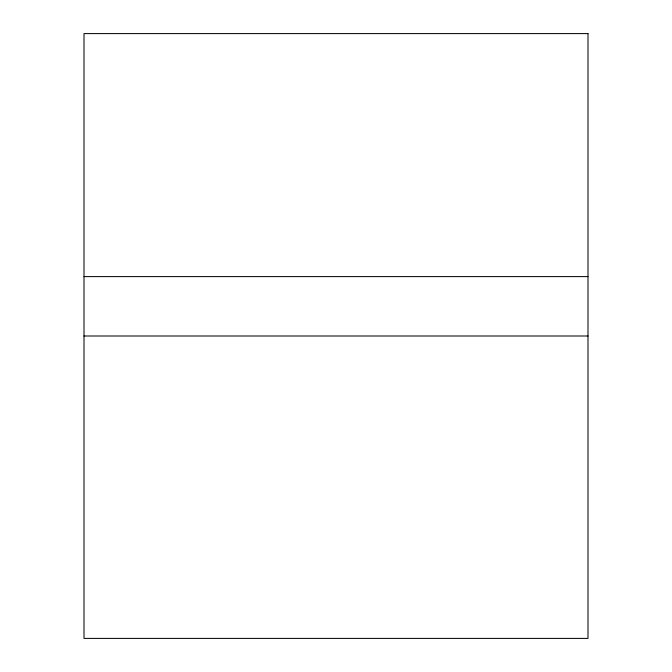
<?xml version="1.0" encoding="UTF-8"?>
<svg xmlns="http://www.w3.org/2000/svg" width="672" height="672" viewBox="0 0 672 672"><rect width="100%" height="100%" fill="white"/><g stroke="black" fill="none" stroke-linecap="round" stroke-linejoin="round"><path stroke-width="1.01" d="M84 276.604L588 276.604M84 336L588 336M588 33.6L84 33.6L84 638.4L588 638.4L588 33.6"/></g></svg>
